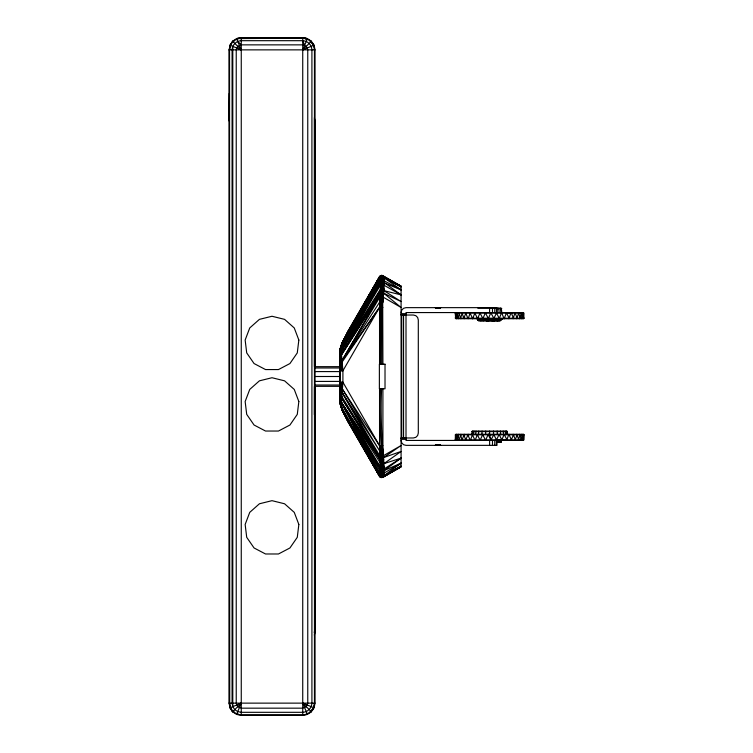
<?xml version="1.0" encoding="UTF-8"?>
<svg xmlns="http://www.w3.org/2000/svg" width="753" height="753" viewBox="0 0 753 753"><rect width="100%" height="100%" fill="white"/><g stroke="black" fill="none" stroke-linecap="round" stroke-linejoin="round"><path stroke-width="1.13" d="M314.377 414.705L314.415 386.487M314.434 366.513L314.425 118.842M339.612 379.418L339.612 354.014L340.676 346.455L341.984 342.926L348.131 331.009L379.55 276.596L381.677 275.372L382.91 275.702L401.085 286.196L401.085 466.804L383.013 477.242L381.046 477.543L379.55 476.404L348.131 421.991L341.984 410.074L339.857 402.648L339.612 379.418C341.646 388.793 338.248 398.864 341.391 407.966M339.791 385.96L339.932 395.476M314.453 49.867C315.375 43.26 309.003 37.782 302.734 37.65L241.261 37.65L236.583 38.582L232.63 41.227L229.976 45.189L229.543 49.867L229.721 705.57L229.976 707.811L232.63 711.773L236.583 714.418L241.261 715.35L302.734 715.35C309.003 715.218 315.375 709.74 314.453 703.133L314.453 49.867C314.33 43.57 309.031 38.271 302.734 38.139L241.261 38.139C235.83 38.299 231.096 42.215 229.721 47.43M380.02 277.518L341.768 344.3L340.243 348.441L339.612 355.36L340.092 351.322L341.542 347.613L380.02 277.518L341.909 343.519L341.984 342.926L341.9 343.472L379.55 276.596L379.889 277.038C381.667 287.034 378.637 297.313 380.199 307.337L380.999 282.45L380.199 275.946L348.131 331.009L341.9 343.472L341.533 354.804L342.907 370.796L342.907 382.204L341.438 402.45L341.984 410.074L341.768 408.7L342.926 410.724M381.677 364.207L381.677 275.372L401.085 286.902L384.002 277.735L381.903 277.452L380.246 278.365L340.092 351.322L339.612 355.51L341.457 348.865L380.726 276.784L383.013 275.758L382.025 275.457L401.085 286.196L385.743 277.866M381.376 477.27L383.013 477.242L381.046 477.543L379.606 476.244L348.131 421.991L341.909 409.481L380.66 476.903L383.333 477.054L383.926 475.736L401.085 466.098L381.046 477.543L380.199 445.663C378.571 455.687 381.639 465.966 379.889 475.962L379.55 476.404L356.16 434.858M228.968 120.847L229.288 93.372M382.016 285.302L383.926 290.658L401.085 294.884L384.171 285.34L382.016 285.302L380.35 286.14L380.886 289.199L380.246 290.479L380.726 293.039L380.02 294.677L380.5 297.011L379.55 307.337L379.55 364.207M382.91 477.298L381.639 477.336C382.524 447.875 378.241 418.357 380.453 388.793M382.91 364.207L382.675 297.171L383.258 282.046L382.675 275.683L380.453 275.702L380.726 276.784L379.889 277.038L341.909 343.519L348.131 331.009M383.013 477.242C383.126 449.193 379.945 417.539 381.677 388.793M380.453 364.207L380.726 293.039L383.701 293.199L401.085 301.558L383.926 290.658L384.199 280.841L383.531 276.135M455.678 440.43L455.189 439.94L455.781 434.283L523.542 434.283L524.032 434.773L523.429 440.43L406.008 440.43L406.008 312.57L523.429 312.57L524.032 318.227L523.542 318.717L455.781 318.717L455.189 313.06L455.678 312.57M340.243 348.441L341.721 345.034L340.14 349.373L340.29 387.24L342.201 388.802L379.55 445.663L380.472 455.989L384.143 467.274L380.369 467.5L380.971 473.091L382.806 476.818L382.035 477.6M315.027 386.336L339.725 386.336L340.29 387.24L341.693 382.204L341.128 387.663L341.937 392.247L379.889 455.998L381.376 455.942L381.677 445.663M383.013 302.273L382.43 297.153L382.025 307.337L383.926 290.658M314.481 705.58C312.702 710.653 308.306 714.748 302.734 714.861L241.261 714.861C234.701 714.804 230.107 709.185 228.968 703.133L228.968 49.867L230.616 44.54L229.976 45.189L232.781 46.357L232.781 706.643L234.776 709.627L237.75 711.613L241.261 712.31L302.734 712.31C307.666 712.216 311.817 708.065 311.911 703.133L311.911 49.867C311.817 44.935 307.666 40.784 302.734 40.69L241.261 40.69C236.329 40.784 232.188 44.935 232.084 49.867L232.084 703.133L232.781 706.643L229.976 707.811L232.63 711.773L234.287 712.159M485.516 440.43L488.245 434.283L490.994 434.773L493.695 434.283L496.491 439.94L496.396 445.352M490.975 440.43L489.61 434.773L488.245 434.283M380.199 307.337L380.66 297.021L381.696 292.983L380.886 289.199L383.992 289.312L382.053 282.046L380.369 283.25L341.476 350.54L340.074 353.665L339.612 357.449L341.486 350.682L380.369 283.25L380.35 280.69L341.476 350.54L339.612 359.802M488.998 320.26L479.661 320.684L499.455 320.684L486.09 320.684L486.269 320.223M339.612 386.355L340.168 391.786L341.937 392.247L380.02 458.332L341.627 396.21L340.168 391.786L339.622 376.5L315.027 376.5M339.612 354.729L340.14 349.373L380.096 277.81L382.016 279.391L383.258 282.046L384.171 285.152L383.211 285.312M496.575 442.303L500.914 442.303L501.253 440.213L496.924 440.213L497.629 441.926L496.98 441.926M456.111 312.57L455.292 318.227L524.032 318.227M523.1 318.717L523.919 313.06L455.189 313.06M339.612 365.76L340.14 359.473L341.533 354.804L380.096 293.228L341.523 353.844L380.274 289.566L341.486 350.682L380.378 285.208L382.806 293.03L381.639 297.077L381.065 307.337L381.394 297.068L380.453 307.337M339.951 352.62L339.612 357.12L339.923 354.889M381.677 307.337L382.43 297.153M340.017 363.21L339.782 366.184L340.168 361.214L339.612 362.137L340.036 370.796L339.612 369.525M339.612 359.397L339.989 354.898M311.469 710.625L311.365 711.773L309.417 712.366M381.046 477.543L341.58 406.742L340.111 402.629L339.612 395.88L341.438 402.45L380.246 474.597L383.926 475.736L384.199 468.855L382.91 445.663L382.91 388.793M339.612 362.137L340.008 358.202M339.612 355.275L340.017 351.35M456.111 440.43L455.631 439.94L456.666 434.283M522.554 440.43L523.589 434.773L523.1 434.283M480.8 320.439L483.228 320.439M339.612 354.014L340.14 349.373M381.696 459.989L383.701 459.763L382.42 455.857L383.013 450.727L382.025 445.663L382.42 455.857L381.696 459.989L380.096 459.754L341.438 402.45L339.612 393.217M482.824 318.717L485.516 312.57M491.86 320.684L492.114 319.451L493.723 318.717L496.491 313.06L496.396 307.648M339.612 387.24L339.961 392.511M340.252 349.392L341.768 344.3M500.265 320.684L501.451 319.451L500.886 318.717L500.783 319.451L501.564 318.717L501.677 319.451L501.79 318.717L500.67 320.684L478.55 320.684L477.317 318.717L478.051 320.194L478.644 320.684L477.43 319.451L477.656 318.717L479.463 320.684M456.666 318.717L456.186 318.227L457.419 312.57M521.791 318.717L523.034 313.06L522.554 312.57M501.564 318.717L501.451 319.451L501.79 318.717M500.312 442.303L500.924 440.213L501.121 441.926M312.109 43.072L314.02 45.189L315.027 49.867L315.027 703.133L314.02 707.811L312.109 709.928M498.599 442.303L499.164 440.213L499.578 442.303M339.763 363.605L340.949 362.24L340.14 359.473L339.612 362.522L341.693 370.796L340.685 355.049L341.476 350.54L380.274 278.892L380.971 279.871L380.369 281.038L380.999 282.45M457.419 440.43L456.958 439.94L458.389 434.283M520.822 440.43L522.262 434.773L521.791 434.283M314.123 707.142L313.559 707.622L314.453 703.133M229.543 49.867L230.437 45.378M382.91 307.337L379.55 307.337L342.022 362.184L341.184 366.353L342.907 370.796L339.612 370.796M480.047 440.43L482.824 434.283M485.751 431.083L485.638 434.283M314.349 635.155L315.027 632.153L314.876 386.487M458.389 318.717L457.937 318.227L459.565 312.57M519.655 318.717L521.274 313.06L520.822 312.57M340.168 391.786L342.907 382.204L339.612 382.204L339.782 386.816M499.907 441.926L500.312 440.213L500.66 441.926M382.675 297.171L383.701 293.199L401.085 307.488L383.333 297.237L379.889 297.002L340.949 362.24L342.022 362.184M401.085 312.57L401.744 310.114L403.552 308.306L406.008 307.648L496.989 307.648L496.989 312.57M459.565 440.43L459.123 439.94L460.93 434.283M518.29 440.43L520.088 434.773L519.655 434.283M477.571 318.717L480.169 312.57M497.159 320.684L499.145 318.717L501.639 312.57M383.701 476.282L382.383 477.364L401.085 466.804L383.531 476.865L382.383 477.364L380.726 476.207L341.909 409.481L379.606 476.244L380.18 477.12L383.701 476.244L382.675 477.317M460.93 318.717L460.516 318.227L462.483 312.57M516.737 318.717L518.704 313.06L518.29 312.57M462.483 440.43L462.088 439.94L464.206 434.283M515.005 440.43L517.132 434.773L516.737 434.283M475.058 440.43L477.571 434.283M501.639 440.43L504.152 434.283M464.206 318.717L463.839 318.227L466.107 312.57M513.113 318.717L515.043 312.57M497.629 441.926L498.288 440.213L498.891 441.926M466.107 440.43L465.759 439.94L468.15 434.283M511.071 440.43L513.452 434.773L513.113 434.283M314.123 45.858L314.02 45.189L302.734 49.867L307.412 38.582L302.734 37.659L302.734 715.35M232.781 706.643L241.261 703.133L236.583 714.418L238.456 714.164M479.934 320.401L480.141 320.439M468.15 318.717L470.333 312.57M472.639 318.717L475.058 312.57M504.152 318.717L506.571 312.57M508.887 318.717L511.071 312.57M482.089 431.083L481.873 434.283M380.726 476.216L380.161 477.091L380.726 476.207L380.246 474.597M470.333 440.43L472.639 434.283M508.887 434.283L506.571 440.43M496.227 320.439L492.763 320.439L494.382 320.467M494.702 320.684L495.267 319.451L496.698 318.717L497.997 319.451M477.656 318.717L477.317 319.451L501.903 319.451M340.215 362.908L341.184 366.353L339.612 367.398L340.036 370.796M438.952 308.391L439.328 307.648M436.618 445.352L436.985 444.609M510.506 313.06L510.75 312.57M496.491 439.94L499.173 434.283M493.761 434.773L490.994 439.94L488.226 434.773M488.245 318.717L490.975 312.57M341.457 348.865L380.274 278.892M341.909 343.519L379.606 276.756L381.677 275.372L383.701 276.756L382.675 275.683M342.907 370.796L379.55 307.337L341.918 360.715L340.092 356.385M231.115 43.712L232.63 41.227L234.287 40.841M341.523 353.844L380.246 290.479M478.804 431.083L478.494 434.283M504.058 318.717L501.818 313.06M379.606 302.16L341.918 360.715L380.02 294.677L341.533 354.804L340.685 355.049M480.066 320.486L480.668 320.486M481.741 320.486L483.002 320.467L481.845 320.439M382.806 293.03L383.832 291.646L383.061 289.048M312.034 709.891L313.163 708.404M476.056 431.083L475.67 434.283M498.552 320.467L496.942 320.684M499.06 320.684L500.886 318.717M439.677 308.391L440.317 307.648M511.409 313.06L511.833 312.57M435.629 445.352L436.269 444.609M473.985 431.083L473.543 434.283M310.716 41.933L311.365 41.227L309.417 40.634M472.705 431.083L472.225 434.283M302.734 49.867L311.365 41.227L311.469 42.375M439.94 308.391L440.674 307.648M511.739 313.06L512.228 312.57M435.272 445.352L436.006 444.609M471.783 434.283L472.272 431.083L506.948 431.083L507.437 434.283M241.261 703.133L232.63 711.773L231.115 709.288M478.334 319.451L479.106 318.717L481.026 320.684M382.806 476.818L383.832 475.934L380.35 472.244L381.696 476.743M382.016 473.581L384.171 472.875L382.016 467.651L380.096 459.754L341.57 398.111L380.02 458.332M383.926 475.736L401.085 463.133L383.258 470.926L380.999 470.521L341.438 402.45L380.886 463.773L383.061 463.923L401.085 458.116L384.19 470.427L381.903 463.952M382.42 455.857L383.531 457.589L401.085 445.512L383.333 455.763L381.376 455.942M480.075 319.451L481.214 318.717L483.228 320.684M401.085 458.116L384.199 468.855L383.211 467.641M383.531 476.865L398.168 467.895M401.085 463.133L383.211 473.599L383.992 475.049L383.061 475.576M379.606 276.756L381.639 275.664M482.522 319.451L483.953 318.717L485.487 319.451L485.901 320.684M380.971 279.871L383.211 279.372L384.143 279.909L383.061 277.415L381.376 275.73L380.199 275.946L383.701 276.718L382.025 275.457M485.487 319.451L487.106 318.717L488.772 319.451L492.095 318.717L492.114 319.451M490.777 320.439L486.09 320.684L488.753 320.439M491.916 320.684L494.552 320.486M383.531 457.589L401.085 451.442L384.002 463.566L382.806 459.942M484.885 320.439L483.52 320.684M340.676 346.455L341.58 346.258M241.261 715.35L241.261 37.659L236.583 38.582L302.734 38.187L307.215 39.034M241.261 44.86L237.703 46.31L236.235 49.867L236.235 703.133L237.703 706.69L241.261 708.168L302.734 708.168L306.292 706.69L307.761 703.133L307.761 49.867L306.292 46.31L302.734 44.86L241.261 44.86L237.75 41.387L236.781 39.034M305.539 38.836L307.412 38.582M381.376 275.73L382.42 275.645L384.002 277.735L401.085 289.867L382.053 282.046M340.111 402.629L339.612 397.49L340.074 399.335M486.589 320.496L488.584 320.496M228.968 49.867L315.027 49.867M477.807 308.146L501.3 308.146L501.79 312.57M501.79 308.636L496.698 308.636L496.698 312.57M401.085 313.803L406.008 313.803M401.085 314.415L406.008 314.415M401.085 314.867L406.008 314.867M401.085 315.027L413.388 315.027L415.844 315.686L417.642 317.484L418.301 319.95L418.301 433.05L417.642 435.516L415.844 437.314L413.388 437.973L401.085 437.973M315.027 366.664L339.725 366.664M315.027 367.982L339.725 367.982M315.027 371.587L339.725 371.587M315.027 381.413L339.725 381.413M315.027 385.018L339.725 385.018M471.783 431.582L507.437 431.582M524.032 434.773L455.292 434.773L455.631 439.94M401.085 438.133L406.008 438.133M401.085 438.585L406.008 438.585M401.085 439.197L406.008 439.197M455.189 439.94L523.919 439.94L523.589 434.773M496.321 441.926L501.291 441.926L501.253 440.213M342.907 382.204L379.55 445.663L382.91 445.663M314.123 632.153L315.027 632.153M228.968 703.133L315.027 703.133M492.763 320.439L494.646 320.684M340.648 406.479L341.58 406.742L339.612 393.725L340.102 395.786L341.627 396.21M237.75 41.387L241.261 49.867L232.781 46.357M307.412 714.418L302.734 703.133L313.559 707.622M493.723 318.717L495.267 319.451M380.5 476.705L379.889 475.962M401.085 289.867L384.199 280.841L381.903 277.452M385.63 277.885L387.56 279.015M393.358 282.394L398.186 285.208M382.806 276.182L383.701 276.756M401.085 294.884L384.19 282.526L383.211 279.372M499.145 318.717L500.114 319.451M498.891 320.129L499.455 320.684M506.327 312.57L509.16 318.227M241.261 49.867L232.63 41.227M435.272 307.648L436.006 308.391M507.315 440.43L504.369 434.773M439.94 444.609L440.674 445.352M302.734 703.133L311.365 711.773L310.716 711.067M506.505 431.083L506.985 434.283M506.393 439.94L506.873 440.43M500.434 308.146L500.886 312.57M477.43 319.451L478.55 320.684M505.225 431.083L505.668 434.283M505.112 439.94L505.555 440.43M506.722 312.57L507.145 313.06M435.629 307.648L436.269 308.391M439.677 444.609L440.317 445.352M503.164 431.083L503.55 434.283M503.06 439.94L503.446 440.43M498.759 308.146L499.145 312.57M312.034 43.109L313.163 44.596M515.005 312.57L517.132 318.227M341.937 392.247L379.606 450.84L342.201 388.802M500.416 431.083L500.726 434.283M500.34 439.94L500.651 440.43M472.696 318.717L470.051 313.06M347.604 419.656L341.9 409.528L348.131 421.991M490.994 313.06L493.761 318.227M485.459 313.06L488.226 318.227M482.72 434.773L485.459 439.94M380.02 475.472L341.438 402.45L380.35 466.841L380.293 468.31L341.438 402.45L380.971 473.091M496.491 313.06L499.183 318.227M480.028 313.06L482.72 318.227M501.818 439.94L499.051 434.283M477.402 434.773L480.169 440.43M507.804 312.57L508.049 313.06M436.618 307.648L436.985 308.391M438.952 444.609L439.328 445.352M474.851 313.06L477.402 318.227M472.395 434.773L474.851 439.94M313.559 45.378L314.481 47.42M340.092 396.615L339.612 395.551L339.961 398.393M497.131 431.083L497.347 434.283M497.074 439.94L497.291 440.43M382.053 470.926L383.211 473.599M509.16 434.773L511.381 439.94M467.839 434.773L470.051 439.94M339.857 402.648L341.354 407.109M302.734 40.69L304.654 45.218M511.381 313.06L513.452 318.227M465.759 313.06L467.839 318.227M513.452 434.773L515.372 439.94M463.839 434.773L465.759 439.94M340.252 404.549L341.391 407.665M340.14 403.627L341.325 406.884M462.088 313.06L463.839 318.227M230.371 707.669L230.616 708.46M517.132 434.773L518.704 439.94M460.516 434.773L462.088 439.94M518.704 313.06L520.088 318.227M459.123 313.06L460.516 318.227M401.085 440.43L401.744 442.886L403.552 444.694L406.008 445.352L496.989 445.352L496.989 440.43M380.369 283.25L380.971 285.603M520.088 434.773L521.274 439.94M457.937 434.773L459.123 439.94M314.349 117.845L315.027 120.847L314.867 366.513M493.469 431.083L493.573 434.283M379.889 455.998L380.726 459.932M380.369 467.5L380.999 470.521M229.543 703.133L230.437 707.622M521.274 313.06L522.262 318.227M456.958 313.06L457.937 318.227M380.274 463.415L380.971 467.349M339.791 367.04L340.45 370.796M522.262 434.773L523.034 439.94M456.186 434.773L456.958 439.94M339.622 376.5L340.45 382.204L339.612 373.582M339.612 397.49L339.97 401.631M339.612 398.986L340.008 402.469M523.034 313.06L523.589 318.227M455.631 313.06L456.186 318.227M339.763 389.395L339.951 391.466M339.612 389L340.102 395.786M488.772 319.451L488.857 320.684M380.453 445.663L380.472 455.989M509.282 312.57L509.282 313.06M494.759 307.648L494.759 312.57M494.759 440.43L494.759 445.352M492.481 307.648L492.481 312.57M492.481 440.43L492.481 445.352M489.61 307.648L489.61 312.57M489.61 431.083L489.61 434.283M489.61 440.43L489.61 445.352M437.973 307.648L437.973 308.391M437.973 444.609L437.973 445.352M403.552 315.027L403.552 437.973M401.744 315.027L401.744 437.973M379.55 388.793L379.55 445.663M298.847 340.045L297.284 352.893L289.933 363.548L278.469 369.563L265.527 369.563L254.062 363.548L246.711 352.893L245.149 340.045L249.742 327.941L259.427 319.357L272.002 316.26L284.568 319.357L294.254 327.941L298.847 340.045M298.847 401.518L297.284 414.366L289.933 425.021L278.469 431.036L265.527 431.036L254.062 425.021L246.711 414.366L245.149 401.518L249.742 389.414L259.427 380.83L272.002 377.733L284.568 380.83L294.254 389.414L298.847 401.518M298.847 524.465L297.284 537.313L289.933 547.968L278.469 553.982L265.527 553.982L254.062 547.968L246.711 537.313L245.149 524.465L249.742 512.36L259.427 503.776L272.002 500.67L284.568 503.776L294.254 512.36L298.847 524.465M380.472 276.266L379.889 277.038L380.5 276.295M385.018 364.207L379.371 364.207L379.371 388.793L385.018 388.793L385.018 364.207"/></g></svg>
